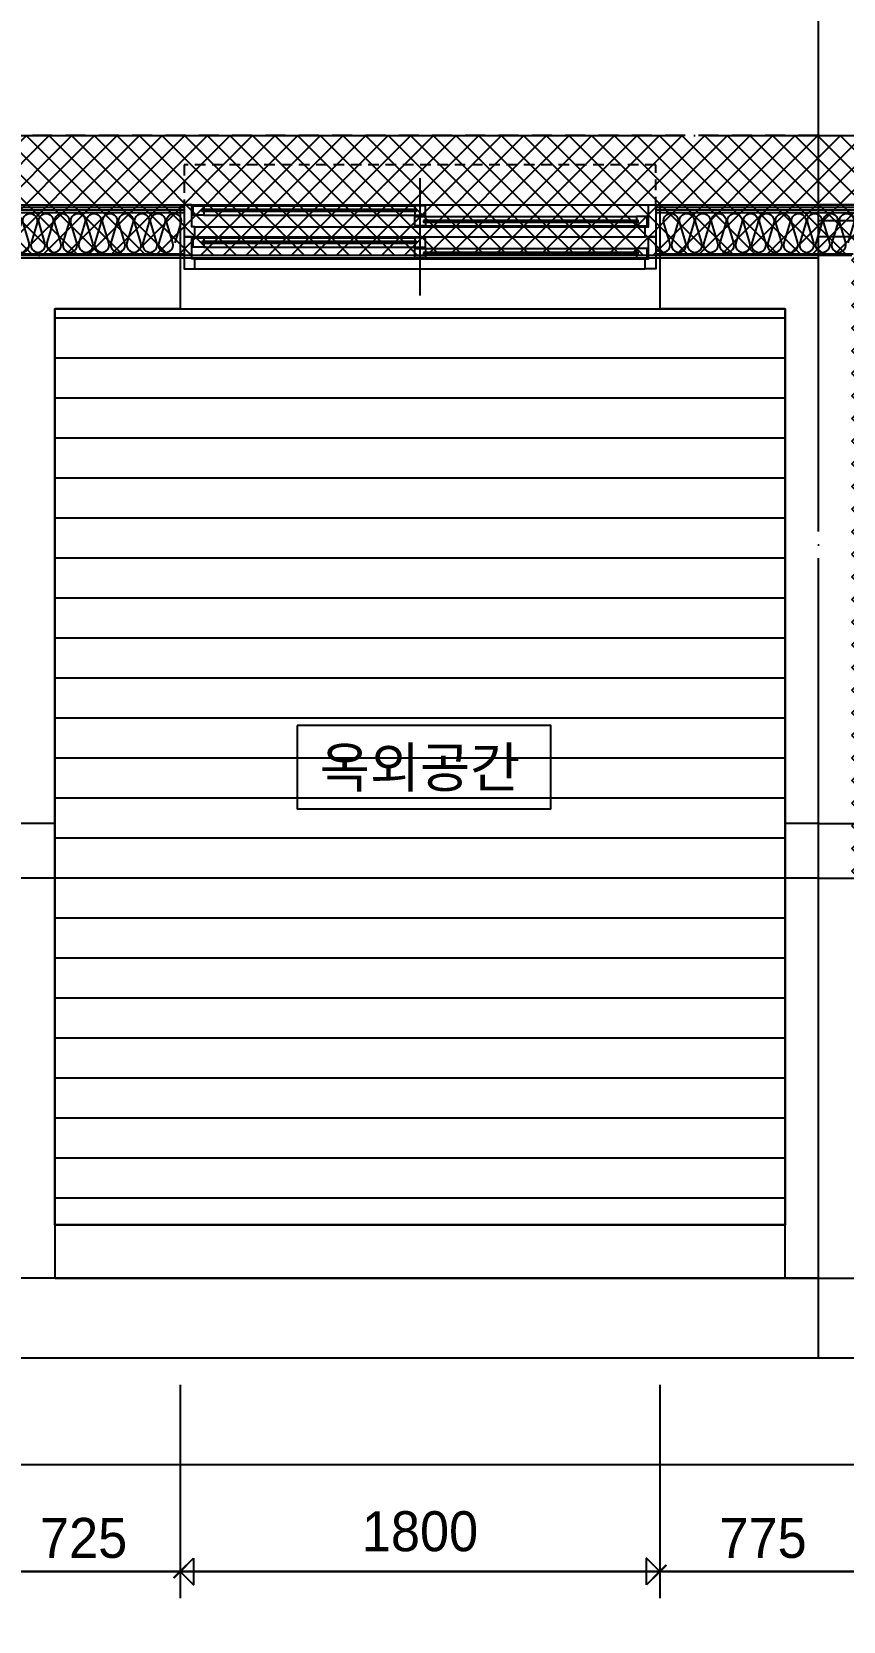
# Model space of a CAD drawing. Header units: millimetres. Extents: x -24416 to 92204, y -190080 to 23760.
# Drawn here: x 16906 to 19951, y -150669 to -144708 of the extents above; entities that cross this region are included whole.
import ezdxf
from ezdxf.enums import TextEntityAlignment as Align

# ---------------------------------------------------------------- set-up
doc = ezdxf.new("R2010")
doc.units = ezdxf.units.MM
doc.header["$LTSCALE"] = 50
for name, pattern in [('AUDIT_D_220706163347-0', [0]), ('CEN', [62, 60, -1, 0, -1]), ('H', [1.3, 0.8, -0.5]), ('HID', [2.5, 1.5, -1])]:
    doc.linetypes.add(name, pattern=pattern)
doc.layers.get('defpoints').update_dxf_attribs({"color": 139})
for name, color, linetype, plot in [('AA-CEN', 1, 'CEN', False), ('Defpoint', 135, 'Continuous', False), ('MC', 135, 'Continuous', False)]:
    doc.layers.add(name, color=color, linetype=linetype, plot=plot)
for name, color, linetype in [('AA-XXXX-DIMS', 7, 'Continuous'), ('AA-단열-바닥-욕실', 30, 'Continuous'), ('ARDM', 7, 'Continuous'), ('CEN_CON', 1, 'CEN'), ('CEN_WALL', 12, 'CEN'), ('CONC', 2, 'Continuous'), ('dan1', 7, 'HID'), ('DIM', 7, 'AUDIT_D_220706163347-0'), ('ELE3_CON', 7, 'Continuous'), ('ELE4', 4, 'Continuous'), ('HAT', 9, 'Continuous'), ('INS', 252, 'Continuous'), ('INSUL', 8, 'Continuous'), ('WAL_DRY', 7, 'Continuous'), ('WIN', 4, 'Continuous'), ('실명', 3, 'AUDIT_D_220706163347-0'), ('실명박스', 7, 'AUDIT_D_220706163347-0'), ('커튼박스', 6, 'Continuous')]:
    doc.layers.add(name, color=color, linetype=linetype)
doc.styles.add('HAUD01', font='Dotum.ttf')
doc.styles.add('맑은고딕', font='malgun.ttf', dxfattribs={"width": 0.9})
doc.dimstyles.new('DIM-50', dxfattribs={"dimscale": 50, "dimtxt": 3, "dimasz": 1, "dimexe": 2, "dimexo": 2, "dimgap": 1, "dimtad": 1, "dimdec": 0, "dimzin": 0, "dimdsep": 46, "dimtxsty": '맑은고딕', "dimblk1": 'DIMDOT', "dimblk2": 'DIMDOT', "dimsah": 1, "dimcen": 0.09, "dimdle": 2, "dimclrd": 7, "dimclre": 7, "dimclrt": 3, "dimadec": 0, "dimazin": 0, "dimtfac": 1, "dimtdec": 0, "dimtix": 1, "dimtmove": 2, "dimatfit": 3, "dimldrblk": 'DIMDOT', "dimfxl": 1, "dimtolj": 1, "dimtzin": 0, "dimarcsym": 0})
doc.dimstyles.new('MCDIM-50', dxfattribs={"dimscale": 50, "dimtxt": 3, "dimasz": 1, "dimexe": 2, "dimexo": 2, "dimgap": 1, "dimtad": 1, "dimdec": 0, "dimzin": 0, "dimdsep": 46, "dimtxsty": '맑은고딕', "dimblk1": 'ARCHTICK', "dimblk2": 'ARCHTICK', "dimsah": 1, "dimcen": 0.09, "dimdle": 2, "dimclrd": 7, "dimclre": 7, "dimclrt": 3, "dimadec": 0, "dimazin": 0, "dimtfac": 1, "dimtdec": 0, "dimtix": 1, "dimtmove": 2, "dimatfit": 3, "dimldrblk": 'ARCHTICK', "dimfxl": 1, "dimtolj": 1, "dimtzin": 0, "dimarcsym": 0})
doc.dimstyles.new('외부100-win', dxfattribs={"dimscale": 50, "dimtxt": 3, "dimasz": 1, "dimexe": 2, "dimexo": 2.5, "dimgap": 1.5, "dimtad": 1, "dimdec": 0, "dimzin": 0, "dimdsep": 46, "dimtxsty": '맑은고딕', "dimblk": 'DO2-2', "dimblk1": 'DO2-2', "dimblk2": 'DIMDOT', "dimcen": 0.09, "dimdle": 2, "dimclrd": 7, "dimclre": 7, "dimclrt": 3, "dimadec": 0, "dimazin": 0, "dimtfac": 1, "dimtdec": 0, "dimtix": 1, "dimtmove": 2, "dimatfit": 3, "dimldrblk": 'DO2-2', "dimfxl": 1, "dimtolj": 1, "dimtzin": 0, "dimarcsym": 0})

# ---------------------------------------------------------------- blocks, each defined once
blk = doc.blocks.new('WIN_이중창_1800')
at = {"layer": 'Defpoint'}
for p, q in [((-15, 240), (-15, 0)), ((1785, 240), (1785, 0))]:
    blk.add_line(p, q, dxfattribs=at)
at = {"layer": 'WIN'}
blk.add_line((885, -100), (885, 340), dxfattribs=at)
at = {"layer": 'WIN', "color": 8}
for p, q in [((1742, 240), (28, 240)), ((865, 196), (73, 196)), ((1697, 237), (905, 237)), ((1697, 202), (905, 202)), ((1730, 158), (40, 158)), ((1730, 120), (40, 120)), ((865, 161), (73, 161)), ((865, 76), (73, 76)), ((1697, 117), (905, 117)), ((1697, 82), (905, 82)), ((1730, 38), (40, 38)), ((1730, 0), (40, 0)), ((865, 41), (73, 41))]:
    blk.add_line(p, q, dxfattribs=at)
at = {"layer": 'WIN'}
for points in [[(40, 158), (28, 158), (28, 240), (0, 240), (0, 120), (40, 120), (40, 158)], [(1730, 158), (1742, 158), (1742, 240), (1770, 240), (1770, 120), (1730, 120), (1730, 158)], [(73, 175.5), (73, 161), (33, 161), (33, 196), (73, 196), (73, 181.5)], [(872, 181.5), (872, 175.5), (66, 175.5), (66, 181.5), (872, 181.5)], [(905, 216.5), (905, 202), (865, 202), (865, 237), (905, 237), (905, 222.5)], [(865, 175.5), (865, 161), (905, 161), (905, 196), (865, 196), (865, 181.5)], [(1704, 222.5), (1704, 216.5), (898, 216.5), (898, 222.5), (1704, 222.5)], [(1697, 216.5), (1697, 202), (1737, 202), (1737, 237), (1697, 237), (1697, 222.5)], [(40, 38), (28, 38), (28, 120), (0, 120), (0, 0), (40, 0), (40, 38)], [(1730, 38), (1742, 38), (1742, 120), (1770, 120), (1770, 0), (1730, 0), (1730, 38)], [(73, 55.5), (73, 41), (33, 41), (33, 76), (73, 76), (73, 61.5)], [(872, 61.5), (872, 55.5), (66, 55.5), (66, 61.5), (872, 61.5)], [(905, 96.5), (905, 82), (865, 82), (865, 117), (905, 117), (905, 102.5)], [(865, 55.5), (865, 41), (905, 41), (905, 76), (865, 76), (865, 61.5)], [(1704, 102.5), (1704, 96.5), (898, 96.5), (898, 102.5), (1704, 102.5)], [(1697, 96.5), (1697, 82), (1737, 82), (1737, 117), (1697, 117), (1697, 102.5)]]:
    blk.add_lwpolyline(points, dxfattribs=at)
blk = doc.blocks.new('DongSinsul_1')
at = {"layer": 'INSUL'}
blk.add_lwpolyline([(0, 0.25, 1.34403), (0.35, 0.25), (0.2, 0.75, -1.34403), (0.55, 0.75), (0.4, 0.25)], format="xyb", dxfattribs=at)
blk = doc.blocks.new('U-131A(기본)', base_point=(-95320.8, -158830.5))
at = {"layer": 'HAT', "ltscale": 100}
h = blk.add_hatch(dxfattribs=at)
h.set_pattern_fill('_USER', color=8, scale=150, pattern_type=0)
h.set_pattern_definition([(0, (-82974.78, -158830.46), (0, 150), [])])
h.paths.add_polyline_path([(-80815.8, -158630.5), (-83555.8, -158630.5), (-83555.8, -155195.5), (-80815.8, -155195.5)])
at = {"layer": 'CEN_CON'}
for p, q in [((-80690.8, -159130.5), (-80690.8, -151455.5)), ((-80690.8, -159130.5), (-80690.8, -151455.5)), ((-80690.8, -158830.5), (-95925.8, -158830.5)), ((-80690.8, -158830.5), (-69905.8, -158830.5))]:
    blk.add_line(p, q, dxfattribs=at)
at = {"layer": 'CEN_WALL'}
for p, q in [((-65455.8, -154865.5), (-80690.8, -154865.5)), ((-80690.8, -155005.5), (-84045.8, -155005.5)), ((-83555.8, -157330.5), (-91685.8, -157330.5)), ((-80690.8, -157330.5), (-80815.8, -157330.5)), ((-80690.8, -157330.5), (-65455.8, -157330.5))]:
    blk.add_line(p, q, dxfattribs=at)
at = {"layer": 'CONC'}
for p, q in [((-83085.8, -154995.5), (-83755.8, -154995.5)), ((-83085.8, -154995.5), (-83085.8, -155195.5)), ((-80565.8, -154995.5), (-81285.8, -154995.5)), ((-81285.8, -154995.5), (-81285.8, -155195.5)), ((-83555.8, -155195.5), (-83555.8, -158830.5)), ((-83085.8, -155195.5), (-83555.8, -155195.5)), ((-80815.8, -155195.5), (-81285.8, -155195.5)), ((-80815.8, -158830.5), (-80815.8, -155195.5)), ((-83555.8, -158830.5), (-84395.8, -158830.5)), ((-80815.8, -158830.5), (-79955.8, -158830.5))]:
    blk.add_line(p, q, dxfattribs=at)
at = {"layer": 'dan1'}
for points in [[(-80690.8, -154545.5), (-84205.8, -154545.5), (-84205.8, -156865.5), (-86655.8, -156865.5)], [(-80690.8, -154545.5), (-80115.8, -154545.5), (-80115.8, -156865.5), (-74725.8, -156865.5)]]:
    blk.add_lwpolyline(points, dxfattribs=at)
at = {"layer": 'ELE3_CON'}
for p, q in [((-83555.8, -158630.5), (-80815.8, -158630.5)), ((-83555.8, -158830.5), (-80815.8, -158830.5))]:
    blk.add_line(p, q, dxfattribs=at)
at = {"layer": 'ELE4'}
blk.add_line((-83085.8, -155195.5), (-81285.8, -155195.5), dxfattribs=at)
at = {"layer": 'HAT', "color": 8, "ltscale": 100}
blk.add_lwpolyline([(-80815.8, -158630.5), (-83555.8, -158630.5), (-83555.8, -155195.5), (-80815.8, -155195.5)], close=True, dxfattribs=at)
at = {"layer": 'INS'}
for p, q in [((-83070.8, -154835.5), (-83810.8, -154835.5)), ((-80510.8, -154835.5), (-81300.8, -154835.5)), ((-83070.8, -154990.5), (-83760.8, -154990.5)), ((-80560.8, -154990.5), (-81300.8, -154990.5))]:
    blk.add_line(p, q, dxfattribs=at)
at = {"layer": 'MC'}
for p, q in [((-86965.8, -154805.5), (-80510.8, -154805.5)), ((-65455.8, -154805.5), (-80690.8, -154805.5)), ((-65455.8, -154925.5), (-80690.8, -154925.5)), ((-83555.8, -157125.5), (-91685.8, -157125.5)), ((-80690.8, -157125.5), (-80815.8, -157125.5)), ((-80690.8, -157125.5), (-65455.8, -157125.5))]:
    blk.add_line(p, q, dxfattribs=at)
at = {"layer": 'WAL_DRY'}
for p, q in [((-83070.8, -154815.5), (-83935.8, -154815.5)), ((-83070.8, -154825.5), (-83925.8, -154825.5)), ((-80385.8, -154815.5), (-81300.8, -154815.5)), ((-80395.8, -154825.5), (-81300.8, -154825.5))]:
    blk.add_line(p, q, dxfattribs=at)
at = {"layer": '커튼박스', "linetype": 'H'}
blk.add_lwpolyline([(-81300.8, -154815.5), (-81300.8, -154655.5), (-83070.8, -154655.5), (-83070.8, -154815.5)], dxfattribs=at)
at = {"layer": 'INSUL', "xscale": 150, "yscale": 150, "zscale": 150, "row_count": 1, "row_spacing": 1, "column_spacing": 60}
for p, column_count in [((-83765.8, -154985.5), 11), ((-81300.8, -154985.5), 12)]:
    blk.add_blockref('DongSinsul_1', p, dxfattribs=dict(at, column_count=column_count))
at = {"layer": 'WIN', "xscale": -1}
blk.add_blockref('WIN_이중창_1800', (-81300.8, -155045.5), dxfattribs=at)
blk = doc.blocks.new('A$C415C5DAF')
at = {"layer": '실명박스'}
blk.add_lwpolyline([(5416, -165686.8), (5416, -165999.3), (6368.5, -165999.3), (6368.5, -165686.8)], close=True, dxfattribs=at)
at = {"layer": '실명', "style": 'HAUD01'}
blk.add_text('옥외공간', height=150, dxfattribs=at).set_placement((5877.6, -165842), align=Align.MIDDLE)
blk = doc.blocks.new('A$C1CAF0AFA')
at = {"layer": 'HAT'}
h = blk.add_hatch(dxfattribs=at)
h.set_pattern_fill('_USER', color=5, scale=60, angle=45, double=1, pattern_type=0)
h.set_pattern_definition([(45, (0, 5940), (-42.426407, 42.426407), []), (135, (0, 5940), (-42.426407, -42.426407), [])])
h.paths.add_polyline_path([(19983, -169307.4), (16793, -169307.4), (16793, -171627.4), (8993, -171627.4), (8993, -171452.4), (5353, -171452.4), (5353, -171002.4), (8973, -171002.4), (8973, -171292.4), (9173, -171292.4), (9173, -171002.4), (9623, -171002.4), (9623, -171177.4), (13693, -171177.4), (13693, -171467.4), (13893, -171467.4), (13893, -171177.4), (16343, -171177.4), (16343, -168857.4), (20433, -168857.4), (20433, -171177.4), (25823, -171177.4), (25823, -171467.4), (26023, -171467.4), (26023, -171177.4), (30093, -171177.4), (30093, -165022.4), (26633, -165022.4), (26633, -166567.4), (26323, -166567.4), (26323, -166244.9), (26123, -166244.9), (26123, -166567.4), (19983, -166567.4), (19983, -166117.4), (26183, -166117.4), (26183, -164572.4), (30543, -164572.4), (30543, -171627.4), (19983, -171627.4)])
h.paths.add_polyline_path([(5353, -165462.4), (5353, -165012.4), (9793, -165012.4), (9793, -164572.4), (13533, -164572.4), (13533, -166117.4), (16263, -166117.4), (16263, -165967.4), (17653, -165967.4), (17663, -165967.4), (17663, -166117.4), (19733, -166117.4), (19733, -166567.4), (13593, -166567.4), (13593, -166244.9), (13393, -166244.9), (13393, -166567.4), (13083, -166567.4), (13083, -165022.4), (10243, -165022.4), (10243, -165462.4), (9173, -165462.4), (9173, -165172.4), (8973, -165172.4), (8973, -165462.4)])
at = {"layer": 'AA-CEN', "color": 4}
blk.add_lwpolyline([(19983, -169307.4), (16793, -169307.4), (16793, -171627.4), (8993, -171627.4), (8993, -171452.4), (5353, -171452.4), (5353, -171002.4), (8973, -171002.4), (8973, -171292.4), (9173, -171292.4), (9173, -171002.4), (9623, -171002.4), (9623, -171177.4), (13693, -171177.4), (13693, -171467.4), (13893, -171467.4), (13893, -171177.4), (16343, -171177.4), (16343, -168857.4), (20433, -168857.4)], dxfattribs=at)
blk = doc.blocks.new('_ArchTick')
at = {"color": 0, "linetype": 'ByBlock', "const_width": 0.15}
blk.add_lwpolyline([(-0.5, -0.5), (0.5, 0.5)], dxfattribs=at)
blk = doc.blocks.new('*D245')
at = {"layer": 'defpoints', "color": 0, "linetype": 'ByBlock', "transparency": 16777216}
for p in [(19824.7, -173442.4), (20549.7, -173442.4), (20549.7, -174242.4)]:
    blk.add_point(p, dxfattribs=at)
at = {"layer": 'DIM', "color": 7, "linetype": 'ByBlock', "lineweight": -2, "transparency": 16777216}
for p, q in [((19824.7, -173542.4), (19824.7, -174342.4)), ((20549.7, -173542.4), (20549.7, -174342.4)), ((19724.7, -174242.4), (20649.7, -174242.4))]:
    blk.add_line(p, q, dxfattribs=at)
at = {"layer": 'DIM', "color": 7, "linetype": 'ByBlock', "lineweight": -2, "transparency": 16777216, "xscale": 50, "yscale": 50, "zscale": 50, "rotation": 180}
blk.add_blockref('_ArchTick', (19824.7, -174242.4), dxfattribs=at)
at = {"layer": 'DIM', "color": 7, "linetype": 'ByBlock', "lineweight": -2, "transparency": 16777216, "xscale": 50, "yscale": 50, "zscale": 50}
blk.add_blockref('_ArchTick', (20549.7, -174242.4), dxfattribs=at)
at = {"layer": 'DIM', "color": 3, "linetype": 'ByBlock', "transparency": 16777216, "insert": (20187.2, -174117.3), "char_height": 150, "attachment_point": 5, "style": 'HAUD01'}
blk.add_mtext('\\A1;725', dxfattribs=at)
blk = doc.blocks.new('DO2-2')
at = {"layer": 'ARDM'}
blk.add_line((0, 0), (-2, 0), dxfattribs=at)
blk.add_lwpolyline([(-1, -1), (-1, 1), (0, 0)], close=True, dxfattribs=at)
blk = doc.blocks.new('*D246')
at = {"layer": 'defpoints', "color": 0, "linetype": 'ByBlock', "transparency": 16777216}
for p in [(20549.7, -173442.4), (22349.7, -173442.4), (22349.7, -174242.4)]:
    blk.add_point(p, dxfattribs=at)
at = {"layer": 'DIM', "color": 7, "linetype": 'ByBlock', "lineweight": -2, "transparency": 16777216}
for p, q in [((20549.7, -173567.4), (20549.7, -174342.4)), ((22349.7, -173567.4), (22349.7, -174342.4)), ((20599.7, -174242.4), (22299.7, -174242.4))]:
    blk.add_line(p, q, dxfattribs=at)
at = {"layer": 'DIM', "color": 7, "linetype": 'ByBlock', "lineweight": -2, "transparency": 16777216, "xscale": 50, "yscale": 50, "zscale": 50, "rotation": 180}
blk.add_blockref('DO2-2', (20549.7, -174242.4), dxfattribs=at)
at = {"layer": 'DIM', "color": 7, "linetype": 'ByBlock', "lineweight": -2, "transparency": 16777216, "xscale": 50, "yscale": 50, "zscale": 50}
blk.add_blockref('DO2-2', (22349.7, -174242.4), dxfattribs=at)
at = {"layer": 'DIM', "color": 3, "linetype": 'ByBlock', "transparency": 16777216, "insert": (21449.7, -174092.3), "char_height": 150, "attachment_point": 5, "style": 'HAUD01'}
blk.add_mtext('\\A1;1800', dxfattribs=at)
blk = doc.blocks.new('DIMDOT')
at = {"layer": 'AA-XXXX-DIMS'}
for p, q in [((0, -1.5), (0, 1.5)), ((-1.5, 0), (1.5, 0))]:
    blk.add_line(p, q, dxfattribs=at)
for radius in [0.5, 0.25]:
    blk.add_circle((0, 0), radius, dxfattribs=at)
blk = doc.blocks.new('*D247')
at = {"layer": 'defpoints', "color": 0, "linetype": 'ByBlock', "transparency": 16777216}
for p in [(22349.7, -173442.4), (23124.7, -173442.4), (23124.7, -174242.4)]:
    blk.add_point(p, dxfattribs=at)
at = {"layer": 'DIM', "color": 7, "linetype": 'ByBlock', "lineweight": -2, "transparency": 16777216}
for p, q in [((22349.7, -173542.4), (22349.7, -174342.4)), ((23124.7, -173542.4), (23124.7, -174342.4)), ((22249.7, -174242.4), (23224.7, -174242.4))]:
    blk.add_line(p, q, dxfattribs=at)
at = {"layer": 'DIM', "color": 7, "linetype": 'ByBlock', "lineweight": -2, "transparency": 16777216, "xscale": 50, "yscale": 50, "zscale": 50, "rotation": 180}
blk.add_blockref('_ArchTick', (22349.7, -174242.4), dxfattribs=at)
at = {"layer": 'DIM', "color": 7, "linetype": 'ByBlock', "lineweight": -2, "transparency": 16777216, "xscale": 50, "yscale": 50, "zscale": 50}
blk.add_blockref('_ArchTick', (23124.7, -174242.4), dxfattribs=at)
at = {"layer": 'DIM', "color": 3, "linetype": 'ByBlock', "transparency": 16777216, "insert": (22737.2, -174117.3), "char_height": 150, "attachment_point": 5, "style": 'HAUD01'}
blk.add_mtext('\\A1;775', dxfattribs=at)
blk = doc.blocks.new('*D424')
at = {"layer": 'defpoints', "color": 0, "transparency": 16777216}
for p in [(19824.7, -173442.4), (23124.7, -173442.4), (23124.7, -175042.4)]:
    blk.add_point(p, dxfattribs=at)
at = {"layer": 'DIM', "color": 7, "lineweight": -2, "transparency": 16777216}
for p, q in [((19824.7, -173542.4), (19824.7, -175142.4)), ((23124.7, -173542.4), (23124.7, -175142.4)), ((19874.7, -175042.4), (23074.7, -175042.4))]:
    blk.add_line(p, q, dxfattribs=at)
at = {"layer": 'DIM', "color": 7, "lineweight": -2, "transparency": 16777216, "xscale": 50, "yscale": 50, "zscale": 50, "rotation": 180}
blk.add_blockref('DIMDOT', (19824.7, -175042.4), dxfattribs=at)
at = {"layer": 'DIM', "color": 7, "lineweight": -2, "transparency": 16777216, "xscale": 50, "yscale": 50, "zscale": 50}
blk.add_blockref('DIMDOT', (23124.7, -175042.4), dxfattribs=at)
at = {"layer": 'DIM', "color": 3, "transparency": 16777216, "insert": (21474.7, -174917.3), "char_height": 150, "attachment_point": 5, "style": 'HAUD01'}
blk.add_mtext('\\A1;3300', dxfattribs=at)
blk = doc.blocks.new('DIM-1108')
at = {"layer": 'DIM', "linetype": 'ByBlock'}
for base, p1, p2, dimstyle, picture, middle in [((20549.7, -174242.4), (19824.7, -173442.4), (20549.7, -173442.4), 'MCDIM-50', '*D245', (20187.2, -174117.3)), ((22349.7, -174242.4), (20549.7, -173442.4), (22349.7, -173442.4), '외부100-win', '*D246', (21449.7, -174092.3)), ((23124.7, -174242.4), (22349.7, -173442.4), (23124.7, -173442.4), 'MCDIM-50', '*D247', (22737.2, -174117.3))]:
    dim = blk.add_linear_dim(base=base, p1=p1, p2=p2, angle=180, dimstyle=dimstyle, override={"dimtxsty": 'HAUD01'}, dxfattribs=at)
    dim.commit()
    dim.dimension.update_dxf_attribs({"geometry": picture, "text_midpoint": middle})
at = {"layer": 'DIM'}
dim = blk.add_linear_dim(base=(23124.7, -175042.4), p1=(19824.7, -173442.4), p2=(23124.7, -173442.4), angle=180, dimstyle='DIM-50', override={"dimscale": 50, "dimtxsty": 'HAUD01'}, dxfattribs=at)
dim.commit()
dim.dimension.update_dxf_attribs({"geometry": '*D424', "text_midpoint": (21474.7, -174917.3)})

msp = doc.modelspace()

# ---------------------------------------------------------------- linework, layer by layer
at = {"layer": 'defpoints'}
for points in [[(2776.9, -135157.4), (35893, -135157.4), (35893, -150482.4), (2776.9, -150482.4)], [(3176.9, -135557.4), (35493, -135557.4), (35493, -150082.4), (3176.9, -150082.4)], [(3576.9, -135957.4), (35093, -135957.4), (35093, -149682.4), (3576.9, -149682.4)]]:
    msp.add_lwpolyline(points, close=True, dxfattribs=at)

# ---------------------------------------------------------------- block references
for name, p in [('DIM-1108', (-3086.8, 23760)), ('U-131A(기본)', (5228, -149382.4))]:
    msp.add_blockref(name, p)
at = {"layer": 'AA-단열-바닥-욕실'}
msp.add_blockref('A$C1CAF0AFA', (0, 23760), dxfattribs=at)
at = {"layer": '실명박스'}
msp.add_blockref('A$C415C5DAF', (12485.4, 18377.1), dxfattribs=at)

doc.saveas('drawing.dxf')
